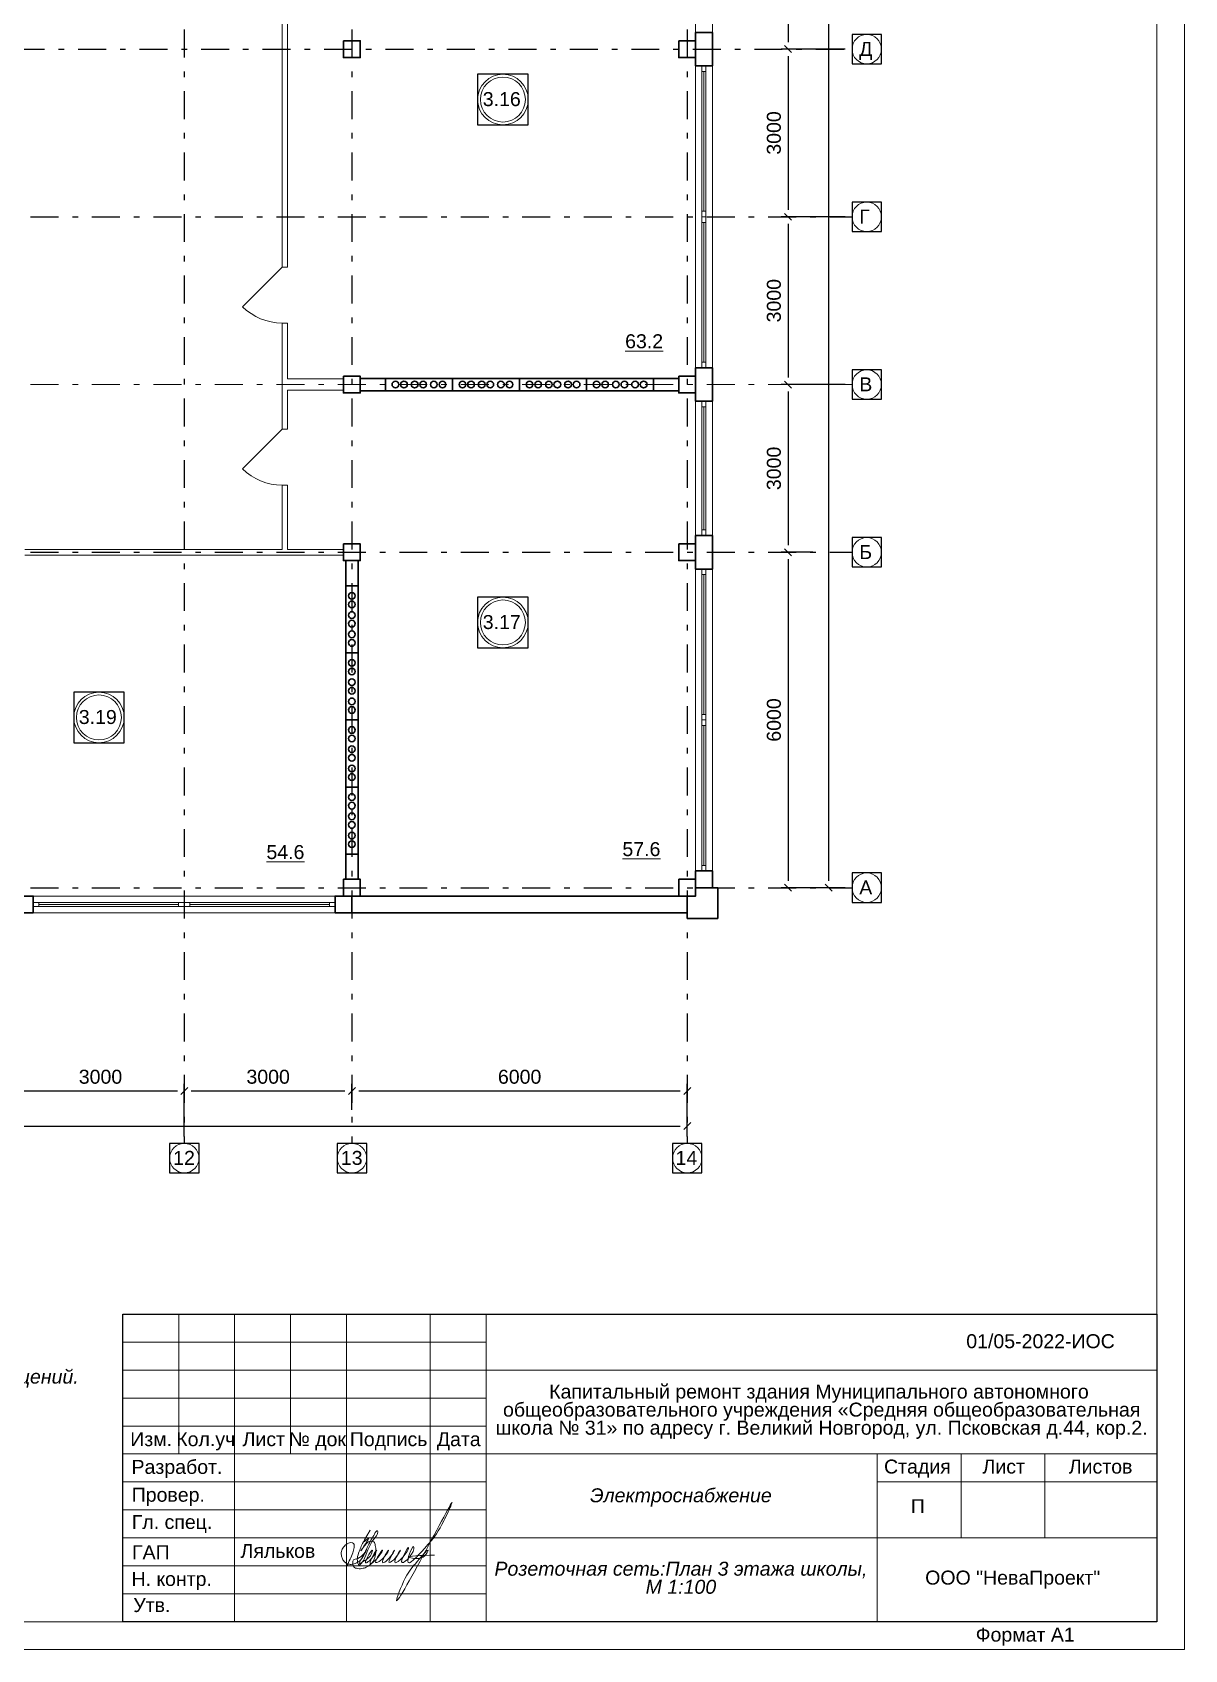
# Model space of a CAD drawing. Header units: metres. Extents: x -5 to 574, y -5 to 79.
# Drawn here: x 547.98 to 568.6, y 0 to 28.93 of the extents above; entities that cross this region are included whole.
import ezdxf
from ezdxf.enums import TextEntityAlignment as Align

# ---------------------------------------------------------------- set-up
doc = ezdxf.new("R2010")
doc.units = ezdxf.units.M
doc.header["$MEASUREMENT"] = 0
doc.linetypes.add('( Dashdot )', pattern=[1.001, 0.5, -0.25, 0.001, -0.25])
doc.linetypes.add('DGN Style 3', pattern=[9.681301, 6.915215, -2.766086])
doc.layers.get('DEFPOINTS').update_dxf_attribs({"lineweight": 0})
doc.layers.add('Level 50', color=7, linetype='Continuous', lineweight=0)
doc.layers.add('Level 63', color=7, linetype='Continuous', lineweight=0)
doc.layers.add('YOLO_STAMP', color=1, linetype='Continuous')
doc.layers.add('YOLO_TABLE', color=1, linetype='Continuous')
doc.styles.add('Arial', font='ariali.ttf')
doc.styles.add('GOST 2.304', font='cs_gost2304.shx')
doc.styles.add('Standard_0', font='arial.ttf')
doc.styles.add('Style-Arial', font='arial.ttf')
doc.dimstyles.get("Standard").update_dxf_attribs({"dimtxt": 0.00018, "dimasz": 0.00018, "dimexe": 0.0002, "dimexo": 0.0625, "dimgap": 9e-05, "dimtad": 0, "dimtih": 1, "dimtoh": 1, "dimdec": 4, "dimlfac": 1000, "dimzin": 0, "dimdsep": 46, "dimtxsty": 'Standard_0', "dimcen": 9e-05, "dimadec": 0, "dimazin": 0, "dimtfac": 1, "dimtdec": 4, "dimtofl": 0, "dimtmove": 0, "dimatfit": 0, "dimfxl": 0.01, "dimfxlon": 1, "dimtolj": 1, "dimtzin": 0, "dimarcsym": 0})

# ---------------------------------------------------------------- blocks, each defined once
blk = doc.blocks.new('_Oblique-1')
at = {"color": 0, "linetype": 'ByBlock', "lineweight": -2}
blk.add_line((0.5, 0.5), (-0.5, -0.5), dxfattribs=at)
blk = doc.blocks.new('*D279')
at = {"color": 0, "linetype": 'Continuous', "lineweight": -2, "transparency": 16777216}
for p, q in [((493.703, 9.181), (493.703, 9.491)), ((493.828, 9.366), (559.578, 9.366)), ((559.703, 9.181), (559.703, 9.491))]:
    blk.add_line(p, q, dxfattribs=at)
at = {"layer": 'DEFPOINTS', "color": 0, "linetype": 'Continuous', "lineweight": 0, "transparency": 16777216}
for p in [(559.703, 9.366), (493.703, 9.056), (559.703, 9.056)]:
    blk.add_point(p, dxfattribs=at)
at = {"color": 0, "linetype": 'Continuous', "lineweight": -2, "transparency": 16777216, "xscale": 0.125, "yscale": 0.125, "zscale": 0.125, "rotation": 180}
blk.add_blockref('_Oblique-1', (493.703, 9.366), dxfattribs=at)
at = {"color": 0, "linetype": 'Continuous', "lineweight": -2, "transparency": 16777216, "xscale": 0.125, "yscale": 0.125, "zscale": 0.125}
blk.add_blockref('_Oblique-1', (559.703, 9.366), dxfattribs=at)
at = {"color": 0, "linetype": 'Continuous', "lineweight": 0, "transparency": 16777216, "insert": (526.703, 9.619), "char_height": 0.25, "attachment_point": 5, "style": 'Style-Arial'}
blk.add_mtext('\\A1;66000', dxfattribs=at)
blk = doc.blocks.new('*D276')
at = {"color": 0, "linetype": 'Continuous', "lineweight": -2, "transparency": 16777216}
for p, q in [((562.526, 55.629), (562.108, 55.629)), ((562.233, 13.754), (562.233, 55.504)), ((562.526, 13.629), (562.108, 13.629))]:
    blk.add_line(p, q, dxfattribs=at)
at = {"layer": 'DEFPOINTS', "color": 0, "linetype": 'Continuous', "lineweight": 0, "transparency": 16777216}
for p in [(562.233, 55.629), (562.651, 55.629), (562.651, 13.629)]:
    blk.add_point(p, dxfattribs=at)
at = {"color": 0, "linetype": 'Continuous', "lineweight": -2, "transparency": 16777216, "xscale": 0.125, "yscale": 0.125, "zscale": 0.125}
for p, rotation in [((562.233, 55.629), 90), ((562.233, 13.629), 270)]:
    blk.add_blockref('_Oblique-1', p, dxfattribs=dict(at, rotation=rotation))
at = {"color": 0, "linetype": 'Continuous', "lineweight": 0, "transparency": 16777216, "insert": (561.98, 34.629), "char_height": 0.25, "attachment_point": 5, "rotation": 90, "style": 'Style-Arial'}
blk.add_mtext('\\A1;42000', dxfattribs=at)
blk = doc.blocks.new('*U29')
at = {"color": 7, "linetype": 'Continuous', "lineweight": 0, "flags": 128}
blk.add_lwpolyline([(42.05, 29.7), (42.05, -29.7), (-42.05, -29.7), (-42.05, 29.7), (42.05, 29.7)], close=True, dxfattribs=at)
at = {"layer": 'Level 50', "color": 7, "linetype": 'Continuous', "lineweight": 13}
for p, q in [((41.55, 29.2), (41.55, -29.2)), ((41.55, -29.2), (-41.25, -29.2))]:
    blk.add_line(p, q, dxfattribs=at)
at = {"layer": 'Level 63', "color": 7, "linetype": 'Continuous', "lineweight": 13}
for p, q in [((23.05, -23.7), (41.55, -23.7)), ((23.05, -23.7), (23.05, -29.2)), ((24.05, -23.7), (24.05, -26.2)), ((25.05, -23.7), (25.05, -29.2)), ((26.05, -23.7), (26.05, -26.2)), ((27.05, -23.7), (27.05, -29.2)), ((28.55, -23.7), (28.55, -29.2)), ((29.55, -23.7), (29.55, -29.2)), ((29.55, -24.7), (41.55, -24.7)), ((23.05, -25.7), (29.55, -25.7)), ((23.05, -26.2), (29.55, -26.2)), ((29.55, -26.2), (41.55, -26.2)), ((36.55, -26.7), (41.55, -26.7)), ((29.55, -27.7), (41.55, -27.7))]:
    blk.add_line(p, q, dxfattribs=at)
at = {"layer": 'Level 63', "color": 7, "linetype": 'Continuous', "lineweight": 0}
for p, q in [((23.05, -24.2), (29.55, -24.2)), ((23.05, -24.7), (29.55, -24.7)), ((23.05, -25.2), (29.55, -25.2)), ((23.05, -26.7), (29.55, -26.7)), ((23.05, -27.2), (29.55, -27.2)), ((23.05, -27.7), (29.55, -27.7)), ((23.05, -28.2), (29.55, -28.2)), ((23.05, -28.7), (29.55, -28.7))]:
    blk.add_line(p, q, dxfattribs=at)
at = {"layer": 'Level 63', "color": 7, "linetype": 'Continuous', "lineweight": 13, "flags": 128}
for points in [[(36.55, -26.2), (36.55, -29.2)], [(38.05, -26.2), (38.05, -27.7)], [(39.55, -26.2), (39.55, -27.7)]]:
    blk.add_lwpolyline(points, dxfattribs=at)
at = {"layer": 'Level 63', "color": 7, "linetype": 'Continuous', "lineweight": 0, "style": 'Style-Arial'}
for s, p in [('Изм.', (23.557, -25.935)), ('Кол.уч', (24.534, -25.935)), ('Лист', (25.573, -25.935)), ('№ док', (26.532, -25.935)), ('Подпись', (27.806, -25.935)), ('Дата', (29.061, -25.935)), ('Разработ.', (24.019, -26.431)), ('Стадия', (37.268, -26.425)), ('Лист', (38.813, -26.425)), ('Листов', (40.546, -26.425)), ('Провер.', (23.864, -26.929)), ('Гл. спец.', (23.931, -27.416)), ('ГАП', (23.551, -27.957)), ('Н. контр.', (23.925, -28.435)), ('ООО "НеваПроект"', (38.973, -28.411)), ('Утв.', (23.57, -28.902)), ('Формат А1', (39.197, -29.431))]:
    blk.add_text(s, height=0.25, dxfattribs=at).set_placement(p, align=Align.MIDDLE_CENTER)
blk = doc.blocks.new('*D500')
at = {"color": 0, "linetype": 'Continuous', "lineweight": -2, "transparency": 16777216}
for p, q in [((562.526, 34.629), (561.38, 34.629)), ((561.505, 34.504), (561.505, 28.754)), ((562.526, 28.629), (561.38, 28.629))]:
    blk.add_line(p, q, dxfattribs=at)
at = {"layer": 'DEFPOINTS', "color": 0, "linetype": 'Continuous', "lineweight": 0, "transparency": 16777216}
for p in [(562.651, 34.629), (561.505, 28.629), (562.651, 28.629)]:
    blk.add_point(p, dxfattribs=at)
at = {"color": 0, "linetype": 'Continuous', "lineweight": -2, "transparency": 16777216, "xscale": 0.125, "yscale": 0.125, "zscale": 0.125}
for p, rotation in [((561.505, 34.629), 90), ((561.505, 28.629), 270)]:
    blk.add_blockref('_Oblique-1', p, dxfattribs=dict(at, rotation=rotation))
at = {"color": 0, "linetype": 'Continuous', "lineweight": 0, "transparency": 16777216, "insert": (561.253, 31.629), "char_height": 0.25, "attachment_point": 5, "rotation": 90, "style": 'Style-Arial'}
blk.add_mtext('\\A1;6000', dxfattribs=at)
blk = doc.blocks.new('*D501')
at = {"color": 0, "linetype": 'Continuous', "lineweight": -2, "transparency": 16777216}
for p, q in [((562.526, 28.629), (561.38, 28.629)), ((561.505, 28.504), (561.505, 25.754)), ((562.526, 25.629), (561.38, 25.629))]:
    blk.add_line(p, q, dxfattribs=at)
at = {"layer": 'DEFPOINTS', "color": 0, "linetype": 'Continuous', "lineweight": 0, "transparency": 16777216}
for p in [(562.651, 28.629), (561.505, 25.629), (562.651, 25.629)]:
    blk.add_point(p, dxfattribs=at)
at = {"color": 0, "linetype": 'Continuous', "lineweight": -2, "transparency": 16777216, "xscale": 0.125, "yscale": 0.125, "zscale": 0.125}
for p, rotation in [((561.505, 28.629), 90), ((561.505, 25.629), 270)]:
    blk.add_blockref('_Oblique-1', p, dxfattribs=dict(at, rotation=rotation))
at = {"color": 0, "linetype": 'Continuous', "lineweight": 0, "transparency": 16777216, "insert": (561.253, 27.129), "char_height": 0.25, "attachment_point": 5, "rotation": 90, "style": 'Style-Arial'}
blk.add_mtext('\\A1;3000', dxfattribs=at)
blk = doc.blocks.new('*D502')
at = {"color": 0, "linetype": 'Continuous', "lineweight": -2, "transparency": 16777216}
for p, q in [((562.526, 25.629), (561.38, 25.629)), ((561.505, 25.504), (561.505, 22.754)), ((562.526, 22.629), (561.38, 22.629))]:
    blk.add_line(p, q, dxfattribs=at)
at = {"layer": 'DEFPOINTS', "color": 0, "linetype": 'Continuous', "lineweight": 0, "transparency": 16777216}
for p in [(562.651, 25.629), (561.505, 22.629), (562.651, 22.629)]:
    blk.add_point(p, dxfattribs=at)
at = {"color": 0, "linetype": 'Continuous', "lineweight": -2, "transparency": 16777216, "xscale": 0.125, "yscale": 0.125, "zscale": 0.125}
for p, rotation in [((561.505, 25.629), 90), ((561.505, 22.629), 270)]:
    blk.add_blockref('_Oblique-1', p, dxfattribs=dict(at, rotation=rotation))
at = {"color": 0, "linetype": 'Continuous', "lineweight": 0, "transparency": 16777216, "insert": (561.253, 24.129), "char_height": 0.25, "attachment_point": 5, "rotation": 90, "style": 'Style-Arial'}
blk.add_mtext('\\A1;3000', dxfattribs=at)
blk = doc.blocks.new('*D512')
at = {"color": 0, "linetype": 'Continuous', "lineweight": -2, "transparency": 16777216}
for p, q in [((562.526, 22.629), (561.38, 22.629)), ((561.505, 22.504), (561.505, 19.754)), ((561.947, 19.629), (561.38, 19.629))]:
    blk.add_line(p, q, dxfattribs=at)
at = {"layer": 'DEFPOINTS', "color": 0, "linetype": 'Continuous', "lineweight": 0, "transparency": 16777216}
for p in [(562.651, 22.629), (561.505, 19.629), (562.072, 19.629)]:
    blk.add_point(p, dxfattribs=at)
at = {"color": 0, "linetype": 'Continuous', "lineweight": -2, "transparency": 16777216, "xscale": 0.125, "yscale": 0.125, "zscale": 0.125}
for p, rotation in [((561.505, 22.629), 90), ((561.505, 19.629), 270)]:
    blk.add_blockref('_Oblique-1', p, dxfattribs=dict(at, rotation=rotation))
at = {"color": 0, "linetype": 'Continuous', "lineweight": 0, "transparency": 16777216, "insert": (561.253, 21.129), "char_height": 0.25, "attachment_point": 5, "rotation": 90, "style": 'Style-Arial'}
blk.add_mtext('\\A1;3000', dxfattribs=at)
blk = doc.blocks.new('*D513')
at = {"color": 0, "linetype": 'Continuous', "lineweight": -2, "transparency": 16777216}
for p, q in [((561.947, 19.629), (561.38, 19.629)), ((561.505, 19.504), (561.505, 13.754)), ((562.526, 13.629), (561.38, 13.629))]:
    blk.add_line(p, q, dxfattribs=at)
at = {"layer": 'DEFPOINTS', "color": 0, "linetype": 'Continuous', "lineweight": 0, "transparency": 16777216}
for p in [(562.072, 19.629), (561.505, 13.629), (562.651, 13.629)]:
    blk.add_point(p, dxfattribs=at)
at = {"color": 0, "linetype": 'Continuous', "lineweight": -2, "transparency": 16777216, "xscale": 0.125, "yscale": 0.125, "zscale": 0.125}
for p, rotation in [((561.505, 19.629), 90), ((561.505, 13.629), 270)]:
    blk.add_blockref('_Oblique-1', p, dxfattribs=dict(at, rotation=rotation))
at = {"color": 0, "linetype": 'Continuous', "lineweight": 0, "transparency": 16777216, "insert": (561.253, 16.629), "char_height": 0.25, "attachment_point": 5, "rotation": 90, "style": 'Style-Arial'}
blk.add_mtext('\\A1;6000', dxfattribs=at)
blk = doc.blocks.new('*D523')
at = {"color": 0, "linetype": 'Continuous', "lineweight": -2, "transparency": 16777216}
for p, q in [((547.703, 9.181), (547.703, 10.119)), ((547.828, 9.994), (550.578, 9.994)), ((550.703, 9.181), (550.703, 10.119))]:
    blk.add_line(p, q, dxfattribs=at)
at = {"layer": 'DEFPOINTS', "color": 0, "linetype": 'Continuous', "lineweight": 0, "transparency": 16777216}
for p in [(550.703, 9.994), (547.703, 9.056), (550.703, 9.056)]:
    blk.add_point(p, dxfattribs=at)
at = {"color": 0, "linetype": 'Continuous', "lineweight": -2, "transparency": 16777216, "xscale": 0.125, "yscale": 0.125, "zscale": 0.125, "rotation": 180}
blk.add_blockref('_Oblique-1', (547.703, 9.994), dxfattribs=at)
at = {"color": 0, "linetype": 'Continuous', "lineweight": -2, "transparency": 16777216, "xscale": 0.125, "yscale": 0.125, "zscale": 0.125}
blk.add_blockref('_Oblique-1', (550.703, 9.994), dxfattribs=at)
at = {"color": 0, "linetype": 'Continuous', "lineweight": 0, "transparency": 16777216, "insert": (549.203, 10.246), "char_height": 0.25, "attachment_point": 5, "style": 'Style-Arial'}
blk.add_mtext('\\A1;3000', dxfattribs=at)
blk = doc.blocks.new('*D524')
at = {"color": 0, "linetype": 'Continuous', "lineweight": -2, "transparency": 16777216}
for p, q in [((550.703, 9.181), (550.703, 10.119)), ((550.828, 9.994), (553.578, 9.994)), ((553.703, 9.656), (553.703, 10.119))]:
    blk.add_line(p, q, dxfattribs=at)
at = {"layer": 'DEFPOINTS', "color": 0, "linetype": 'Continuous', "lineweight": 0, "transparency": 16777216}
for p in [(553.703, 9.994), (553.703, 9.531), (550.703, 9.056)]:
    blk.add_point(p, dxfattribs=at)
at = {"color": 0, "linetype": 'Continuous', "lineweight": -2, "transparency": 16777216, "xscale": 0.125, "yscale": 0.125, "zscale": 0.125, "rotation": 180}
blk.add_blockref('_Oblique-1', (550.703, 9.994), dxfattribs=at)
at = {"color": 0, "linetype": 'Continuous', "lineweight": -2, "transparency": 16777216, "xscale": 0.125, "yscale": 0.125, "zscale": 0.125}
blk.add_blockref('_Oblique-1', (553.703, 9.994), dxfattribs=at)
at = {"color": 0, "linetype": 'Continuous', "lineweight": 0, "transparency": 16777216, "insert": (552.203, 10.246), "char_height": 0.25, "attachment_point": 5, "style": 'Style-Arial'}
blk.add_mtext('\\A1;3000', dxfattribs=at)
blk = doc.blocks.new('*D525')
at = {"color": 0, "linetype": 'Continuous', "lineweight": -2, "transparency": 16777216}
for p, q in [((553.703, 9.656), (553.703, 10.119)), ((553.828, 9.994), (559.578, 9.994)), ((559.703, 9.181), (559.703, 10.119))]:
    blk.add_line(p, q, dxfattribs=at)
at = {"layer": 'DEFPOINTS', "color": 0, "linetype": 'Continuous', "lineweight": 0, "transparency": 16777216}
for p in [(559.703, 9.994), (553.703, 9.531), (559.703, 9.056)]:
    blk.add_point(p, dxfattribs=at)
at = {"color": 0, "linetype": 'Continuous', "lineweight": -2, "transparency": 16777216, "xscale": 0.125, "yscale": 0.125, "zscale": 0.125, "rotation": 180}
blk.add_blockref('_Oblique-1', (553.703, 9.994), dxfattribs=at)
at = {"color": 0, "linetype": 'Continuous', "lineweight": -2, "transparency": 16777216, "xscale": 0.125, "yscale": 0.125, "zscale": 0.125}
blk.add_blockref('_Oblique-1', (559.703, 9.994), dxfattribs=at)
at = {"color": 0, "linetype": 'Continuous', "lineweight": 0, "transparency": 16777216, "insert": (556.703, 10.246), "char_height": 0.25, "attachment_point": 5, "style": 'Style-Arial'}
blk.add_mtext('\\A1;6000', dxfattribs=at)

msp = doc.modelspace()

# ---------------------------------------------------------------- linework, layer by layer
at = {"color": 1, "linetype": '( Dashdot )'}
for p, q in [((550.70251658, 57.57893372), (550.70251658, 9.05551876)), ((553.70251658, 57.57893372), (553.70251658, 9.05551876)), ((559.70251658, 57.57893372), (559.70251658, 9.05551876)), ((547.70251658, 28.62893372), (562.65092866, 28.62893372)), ((490.75092866, 25.62893372), (562.65092866, 25.62893372)), ((490.75092866, 19.62893372), (562.65092866, 19.62893372)), ((490.75092866, 13.62893372), (562.65092866, 13.62893372))]:
    msp.add_line(p, q, dxfattribs=at)
at = {"color": 7, "linetype": 'Continuous', "lineweight": 13}
for p, q in [((552.45092866, 32.72893372), (552.45092866, 24.72893372)), ((552.55092866, 31.52893372), (552.55092866, 24.72893372)), ((552.55092866, 24.72893372), (552.45092866, 24.72893372)), ((552.55092866, 23.72893372), (552.45092866, 23.72893372)), ((552.45092866, 23.72893372), (552.45092866, 21.82893372)), ((552.55092866, 23.72893372), (552.55092866, 22.72893372)), ((552.55092866, 22.52893372), (552.55092866, 21.82893372)), ((552.55092866, 21.82893372), (552.45092866, 21.82893372)), ((552.55092866, 20.82893372), (552.45092866, 20.82893372)), ((552.45092866, 20.82893372), (552.45092866, 19.67893372)), ((552.55092866, 20.82893372), (552.55092866, 19.67893372))]:
    msp.add_line(p, q, dxfattribs=at)
at = {"color": 7, "linetype": 'Continuous', "lineweight": 0, "extrusion": (0, 0, -1)}
for p, q in [((560.00092866, 28.22893372), (560.00092866, 25.72893372)), ((560.00092866, 25.52893372), (559.99873415, 23.02896444)), ((560.00092866, 22.22893372), (560.00092866, 20.02893372)), ((560.00092866, 19.22893372), (560.00092866, 16.72893372)), ((560.00092866, 16.52893372), (559.99873415, 14.02896444))]:
    msp.add_line(p, q, dxfattribs=at)
at = {"color": 7, "lineweight": 13}
for p, q in [((552.45092866, 24.72893372), (551.74382188, 24.02182694)), ((552.45092866, 21.82893372), (551.74382188, 21.12182694))]:
    msp.add_line(p, q, dxfattribs=at)
at = {"color": 1, "linetype": '( Dashdot )', "lineweight": 0}
msp.add_line((490.75092866, 22.62893372), (562.65092866, 22.62893372), dxfattribs=at)
at = {"color": 7, "linetype": 'Continuous', "lineweight": 30}
for p, q in [((560.15092866, 13.62893372), (560.25092866, 13.62893372)), ((560.25092866, 13.62893372), (560.25092866, 13.07893372)), ((559.70092866, 13.17893372), (559.70092866, 13.07893372)), ((559.70092866, 13.07893372), (560.25092866, 13.07893372))]:
    msp.add_line(p, q, dxfattribs=at)
at = {"color": 7, "linetype": 'Continuous', "lineweight": 0}
for p, q in [((550.60092866, 13.32893372), (548.10095938, 13.32673921)), ((553.30092866, 13.32893372), (550.80092866, 13.32893372))]:
    msp.add_line(p, q, dxfattribs=at)
at = {"color": 7, "linetype": 'Continuous', "lineweight": 0, "flags": 128}
for points in [[(560.15092866, 28.92893372), (560.15092866, 34.32893372), (559.85092866, 34.32893372), (559.85092866, 28.92893372), (560.15092866, 28.92893372)], [(560.15092866, 22.92893372), (560.15092866, 28.32893372), (559.85092866, 28.32893372), (559.85092866, 22.92893372), (560.15092866, 22.92893372)], [(559.85092866, 22.32893372), (559.85092866, 19.92893372), (560.15092866, 19.92893372), (560.15092866, 22.32893372), (559.85092866, 22.32893372)], [(560.15092866, 13.92893372), (560.15092866, 19.32893372), (559.85092866, 19.32893372), (559.85092866, 13.92893372), (560.15092866, 13.92893372)], [(548.00092866, 13.47893372), (553.40092866, 13.47893372), (553.40092866, 13.17893372), (548.00092866, 13.17893372), (548.00092866, 13.47893372)], [(548.10092866, 13.36173918), (550.60092866, 13.36393372), (550.60099011, 13.29393377), (548.10099011, 13.29173923), (548.10092866, 13.36173918)], [(550.80092866, 13.36393372), (553.30092866, 13.36393372), (553.30092866, 13.29393372), (550.80092866, 13.29393372), (550.80092866, 13.36393372)]]:
    msp.add_lwpolyline(points, close=True, dxfattribs=at)
at = {"color": 7, "linetype": 'Continuous', "lineweight": 30, "flags": 128}
for points in [[(553.55092866, 28.77893372), (553.55092866, 28.47893372), (553.85092866, 28.47893372), (553.85092866, 28.77893372), (553.55092866, 28.77893372)], [(559.55092866, 28.77893372), (559.55092866, 28.47893372), (559.85092866, 28.47893372), (559.85092866, 28.77893372), (559.55092866, 28.77893372)], [(560.15092866, 28.32893372), (560.15092866, 28.92893372), (559.85092866, 28.92893372), (559.85092866, 28.32893372), (560.15092866, 28.32893372)], [(560.15092866, 22.32893372), (560.15092866, 22.92893372), (559.85092866, 22.92893372), (559.85092866, 22.32893372), (560.15092866, 22.32893372)], [(553.55092866, 22.77893372), (553.55092866, 22.47893372), (553.85092866, 22.47893372), (553.85092866, 22.77893372), (553.55092866, 22.77893372)], [(554.30092866, 22.51893372), (554.30092866, 22.73893372), (553.85092866, 22.73893372), (553.85092866, 22.51893372), (554.30092866, 22.51893372)], [(555.50092866, 22.51893372), (554.30092866, 22.51893372), (554.30092866, 22.73893372), (555.50092866, 22.73893372), (555.50092866, 22.51893372)], [(556.70092866, 22.51893372), (555.50092866, 22.51893372), (555.50092866, 22.73893372), (556.70092866, 22.73893372), (556.70092866, 22.51893372)], [(557.90092866, 22.51893372), (556.70092866, 22.51893372), (556.70092866, 22.73893372), (557.90092866, 22.73893372), (557.90092866, 22.51893372)], [(559.10092866, 22.51893372), (557.90092866, 22.51893372), (557.90092866, 22.73893372), (559.10092866, 22.73893372), (559.10092866, 22.51893372)], [(559.10092866, 22.51893372), (559.10092866, 22.73893372), (559.55092866, 22.73893372), (559.55092866, 22.51893372), (559.10092866, 22.51893372)], [(559.55092866, 22.77893372), (559.55092866, 22.47893372), (559.85092866, 22.47893372), (559.85092866, 22.77893372), (559.55092866, 22.77893372)], [(553.55092866, 19.77893372), (553.55092866, 19.47893372), (553.85092866, 19.47893372), (553.85092866, 19.77893372), (553.55092866, 19.77893372)], [(559.55092866, 19.77893372), (559.55092866, 19.47893372), (559.85092866, 19.47893372), (559.85092866, 19.77893372), (559.55092866, 19.77893372)], [(560.15092866, 19.32893372), (560.15092866, 19.92893372), (559.85092866, 19.92893372), (559.85092866, 19.32893372), (560.15092866, 19.32893372)], [(553.59092866, 19.02893372), (553.81092866, 19.02893372), (553.81092866, 19.47893372), (553.59092866, 19.47893372), (553.59092866, 19.02893372)], [(553.59092866, 17.82893372), (553.59092866, 19.02893372), (553.81092866, 19.02893372), (553.81092866, 17.82893372), (553.59092866, 17.82893372)], [(553.59092866, 16.62893372), (553.59092866, 17.82893372), (553.81092866, 17.82893372), (553.81092866, 16.62893372), (553.59092866, 16.62893372)], [(553.59092866, 15.42893372), (553.59092866, 16.62893372), (553.81092866, 16.62893372), (553.81092866, 15.42893372), (553.59092866, 15.42893372)], [(553.59092866, 14.22893372), (553.59092866, 15.42893372), (553.81092866, 15.42893372), (553.81092866, 14.22893372), (553.59092866, 14.22893372)], [(553.59092866, 14.22893372), (553.81092866, 14.22893372), (553.81092866, 13.77893372), (553.59092866, 13.77893372), (553.59092866, 14.22893372)], [(559.85092866, 13.62893372), (560.15092866, 13.62893372), (560.15092866, 13.92893372), (559.85092866, 13.92893372), (559.85092866, 13.62893372)], [(553.55092866, 13.77893372), (553.55092866, 13.47893372), (553.85092866, 13.47893372), (553.85092866, 13.77893372), (553.55092866, 13.77893372)], [(559.55092866, 13.77893372), (559.55092866, 13.47893372), (559.85092866, 13.47893372), (559.85092866, 13.77893372), (559.55092866, 13.77893372)], [(548.00092866, 13.17893372), (547.40092866, 13.17893372), (547.40092866, 13.47893372), (548.00092866, 13.47893372), (548.00092866, 13.17893372)], [(553.40092866, 13.17893372), (553.70092866, 13.17893372), (553.70092866, 13.47893372), (553.40092866, 13.47893372), (553.40092866, 13.17893372)], [(559.70092866, 13.47893372), (553.70092866, 13.47893372), (553.70092866, 13.17893372), (559.70092866, 13.17893372), (559.70092866, 13.47893372)]]:
    msp.add_lwpolyline(points, close=True, dxfattribs=at)
at = {"color": 7, "linetype": 'Continuous', "lineweight": 13, "extrusion": (0, 0, -1), "flags": 128}
for points in [[(-560.03592866, 28.22893372), (-560.03592866, 28.32893372), (-559.96592866, 28.32893372), (-559.96592866, 28.22893372), (-560.03592866, 28.22893372)], [(-560.03592866, 25.62893372), (-560.03592866, 25.72893372), (-559.96592866, 25.72893372), (-559.96592866, 25.62893372), (-560.03592866, 25.62893372)], [(-560.03592866, 25.52893372), (-560.03592866, 25.62893372), (-559.96592866, 25.62893372), (-559.96592866, 25.52893372), (-560.03592866, 25.52893372)], [(-560.03373412, 22.92893372), (-560.03373412, 23.02893372), (-559.96373412, 23.02893372), (-559.96373412, 22.92893372), (-560.03373412, 22.92893372)], [(-560.03592866, 22.22893372), (-560.03592866, 22.32893372), (-559.96592866, 22.32893372), (-559.96592866, 22.22893372), (-560.03592866, 22.22893372)], [(-560.03592866, 19.92893372), (-560.03592866, 20.02893372), (-559.96592866, 20.02893372), (-559.96592866, 19.92893372), (-560.03592866, 19.92893372)], [(-560.03592866, 19.22893372), (-560.03592866, 19.32893372), (-559.96592866, 19.32893372), (-559.96592866, 19.22893372), (-560.03592866, 19.22893372)], [(-560.03592866, 16.62893372), (-560.03592866, 16.72893372), (-559.96592866, 16.72893372), (-559.96592866, 16.62893372), (-560.03592866, 16.62893372)], [(-560.03592866, 16.52893372), (-560.03592866, 16.62893372), (-559.96592866, 16.62893372), (-559.96592866, 16.52893372), (-560.03592866, 16.52893372)], [(-560.03373412, 13.92893372), (-560.03373412, 14.02893372), (-559.96373412, 14.02893372), (-559.96373412, 13.92893372), (-560.03373412, 13.92893372)]]:
    msp.add_lwpolyline(points, close=True, dxfattribs=at)
at = {"color": 7, "linetype": 'Continuous', "lineweight": 0, "extrusion": (0, 0, -1), "flags": 128}
for points in [[(-560.03592866, 25.72893372), (-560.03592866, 28.22893372), (-559.96592866, 28.22893372), (-559.96592866, 25.72893372), (-560.03592866, 25.72893372)], [(-560.03373412, 23.02893372), (-560.03592866, 25.52893372), (-559.96592871, 25.52899517), (-559.96373418, 23.02899517), (-560.03373412, 23.02893372)], [(-559.96592866, 22.22893372), (-559.96592866, 20.02893372), (-560.03592866, 20.02893372), (-560.03592866, 22.22893372), (-559.96592866, 22.22893372)], [(-560.03592866, 16.72893372), (-560.03592866, 19.22893372), (-559.96592866, 19.22893372), (-559.96592866, 16.72893372), (-560.03592866, 16.72893372)], [(-560.03373412, 14.02893372), (-560.03592866, 16.52893372), (-559.96592871, 16.52899517), (-559.96373418, 14.02899517), (-560.03373412, 14.02893372)]]:
    msp.add_lwpolyline(points, close=True, dxfattribs=at)
at = {"color": 7, "linetype": 'Continuous', "lineweight": 13, "flags": 128}
for points in [[(552.55092866, 22.72893372), (553.55092866, 22.72893372), (553.55092866, 22.52893372), (552.55092866, 22.52893372)], [(552.45092866, 19.67893372), (547.85092866, 19.67893372)], [(547.85092866, 19.57893372), (553.55092866, 19.57893372), (553.55092866, 19.67893372), (552.55092866, 19.67893372)]]:
    msp.add_lwpolyline(points, dxfattribs=at)
for points in [[(548.00092866, 13.36173918), (548.10092866, 13.36173918), (548.10092866, 13.29173918), (548.00092866, 13.29173918), (548.00092866, 13.36173918)], [(550.60092866, 13.36393372), (550.70092866, 13.36393372), (550.70092866, 13.29393372), (550.60092866, 13.29393372), (550.60092866, 13.36393372)], [(550.70092866, 13.36393372), (550.80092866, 13.36393372), (550.80092866, 13.29393372), (550.70092866, 13.29393372), (550.70092866, 13.36393372)], [(553.30092866, 13.36393372), (553.40092866, 13.36393372), (553.40092866, 13.29393372), (553.30092866, 13.29393372), (553.30092866, 13.36393372)]]:
    msp.add_lwpolyline(points, close=True, dxfattribs=at)
at = {"color": 7, "linetype": 'Continuous', "lineweight": 13}
for centre, radius in [((562.91428411, 28.62893372), 0.26335544), ((556.40387189, 27.72671325), 0.45201344), ((556.40387189, 27.72671325), 0.40201344), ((562.91428411, 25.62893372), 0.26335544), ((562.91428411, 22.62893372), 0.26335544), ((562.91428411, 19.62893372), 0.26335544), ((556.40387189, 18.37338509), 0.45201344), ((556.40387189, 18.37338509), 0.40201344), ((549.17547011, 16.67441825), 0.45201344), ((549.17547011, 16.67441825), 0.40201344), ((562.91428411, 13.62893372), 0.26335544), ((550.70251658, 8.79216332), 0.26335544), ((553.70251658, 8.79216332), 0.26335544), ((559.70251658, 8.79216332), 0.26335544)]:
    msp.add_circle(centre, radius, dxfattribs=at)
at = {"color": 7, "linetype": 'Continuous', "lineweight": 30}
for centre in [(554.47967723, 22.62893372), (554.63326538, 22.62893372), (554.82413458, 22.62893372), (554.97772274, 22.62893372), (555.16859194, 22.62893372), (555.32218009, 22.62893372), (555.67967723, 22.62893372), (555.83326538, 22.62893372), (556.02413458, 22.62893372), (556.17772274, 22.62893372), (556.36859194, 22.62893372), (556.52218009, 22.62893372), (556.87967723, 22.62893372), (557.03326538, 22.62893372), (557.22413458, 22.62893372), (557.37772274, 22.62893372), (557.56859194, 22.62893372), (557.72218009, 22.62893372), (558.07967723, 22.62893372), (558.23326538, 22.62893372), (558.42413458, 22.62893372), (558.57772274, 22.62893372), (558.76859194, 22.62893372), (558.92218009, 22.62893372), (553.70092866, 18.85018515), (553.70092866, 18.69659699), (553.70092866, 18.5057278), (553.70092866, 18.35213964), (553.70092866, 18.16127044), (553.70092866, 18.00768229), (553.70092866, 17.65018515), (553.70092866, 17.49659699), (553.70092866, 17.3057278), (553.70092866, 17.15213964), (553.70092866, 16.96127044), (553.70092866, 16.80768229), (553.70092866, 16.45018515), (553.70092866, 16.29659699), (553.70092866, 16.1057278), (553.70092866, 15.95213964), (553.70092866, 15.76127044), (553.70092866, 15.60768229), (553.70092866, 15.25018515), (553.70092866, 15.09659699), (553.70092866, 14.9057278), (553.70092866, 14.75213964), (553.70092866, 14.56127044), (553.70092866, 14.40768229)]:
    msp.add_circle(centre, 0.06, dxfattribs=at)
at = {"color": 7, "lineweight": 0}
for centre in [(552.45092866, 24.72893372), (552.45092866, 21.82893372)]:
    msp.add_arc(centre, 1, 225, 270, dxfattribs=at)
at = {"color": 5, "linetype": 'Continuous', "lineweight": 0}
msp.add_spline([(553.61304738, 1.4992454), (553.71571278, 1.73406322), (553.74089614, 1.82804878), (553.74089614, 1.88125269), (553.7096688, 1.91248003), (553.66038853, 1.91248003), (553.58304226, 1.86782414), (553.52828974, 1.79803581), (553.51383807, 1.75764748), (553.51383807, 1.68903087), (553.53088556, 1.62540877), (553.57372244, 1.56471113), (553.6229844, 1.53626972), (553.68974702, 1.5251266), (553.75779918, 1.54336112), (553.81627529, 1.56995725), (553.85638233, 1.60095703), (553.9277461, 1.72456271), (553.99394002, 1.86062621), (554.04766549, 1.97105399), (554.10389492, 2.06844622), (554.14110838, 2.12060714), (554.15847244, 2.12525983), (554.16516593, 2.10027938), (554.15415389, 2.05918188), (554.12168105, 2.01434168), (553.93045407, 1.64591106), (553.86968607, 1.5406578), (553.82417176, 1.5143801), (553.81199836, 1.53546504), (553.80634504, 1.55656353), (553.79885292, 1.63203422), (553.83197656, 1.75565336), (553.92681865, 1.96234644), (554.02508081, 2.1325415), (553.92802709, 1.93522868), (553.99116952, 1.99082178), (553.8623973, 1.76778176), (553.96314767, 1.89830592), (554.03731867, 1.94112857), (554.09356452, 1.92605754), (554.12036314, 1.86592899), (554.1282735, 1.76900848), (554.05749438, 1.5461885), (553.96972715, 1.48189971), (553.90516815, 1.45496644), (553.80596316, 1.45121434), (553.73718468, 1.48037544), (553.72466981, 1.50205183), (553.71711352, 1.55266643), (553.73088141, 1.60404892), (553.80659691, 1.6316332), (553.95949928, 1.76860658), (553.84400547, 1.54137809), (553.90346372, 1.57570633), (554.05770105, 1.72994366), (554.06982011, 1.7751726), (553.94465278, 1.55837643), (554.07761811, 1.65936198), (554.1459753, 1.7822717), (554.02862057, 1.54924386), (554.19048762, 1.67684114), (554.24894534, 1.7822717), (554.12573934, 1.56469383), (554.29185024, 1.67070074), (554.3583285, 1.7822717), (554.2485347, 1.56242082), (554.41840732, 1.69891566), (554.46591843, 1.7822717), (554.3643019, 1.56562099), (554.56189344, 1.75766244), (554.56676365, 1.76987816), (554.46829541, 1.57756973), (554.71245391, 1.80453061), (554.71511913, 1.81447734), (554.59103533, 1.57401588), (554.81010567, 1.80462271), (554.81010567, 1.83356778), (554.70089678, 1.58573086), (555.00115162, 1.81058741), (555.34521039, 2.30366463), (555.48016538, 2.594185), (554.50266541, 0.90110538), (554.68577797, 1.33308601), (554.91051307, 1.62367786), (555.06365512, 1.77681991), (555.00803765, 1.68048762), (554.73797236, 1.64811783), (555.1806715, 1.6906818)], degree=3, dxfattribs=at)
at = {"layer": 'YOLO_STAMP'}
msp.add_lwpolyline([(549.60251658, 5.99998996), (568.10251658, 5.99998996), (568.10251658, 0.49998996), (549.60251658, 0.49998996)], close=True, dxfattribs=at)
at = {"layer": 'YOLO_TABLE'}
for points in [[(562.65092866, 28.36557827), (563.17763955, 28.36557827), (563.17763955, 28.89228916), (562.65092866, 28.89228916)], [(555.95185845, 27.27469981), (556.85588533, 27.27469981), (556.85588533, 28.17872669), (555.95185845, 28.17872669)], [(562.65092866, 25.36557827), (563.17763955, 25.36557827), (563.17763955, 25.89228916), (562.65092866, 25.89228916)], [(562.65092866, 22.36557827), (563.17763955, 22.36557827), (563.17763955, 22.89228916), (562.65092866, 22.89228916)], [(562.65092866, 19.36557827), (563.17763955, 19.36557827), (563.17763955, 19.89228916), (562.65092866, 19.89228916)], [(555.95185845, 17.92137165), (556.85588533, 17.92137165), (556.85588533, 18.82539853), (555.95185845, 18.82539853)], [(548.72345667, 16.22240481), (549.62748356, 16.22240481), (549.62748356, 17.12643169), (548.72345667, 17.12643169)], [(562.65092866, 13.36557827), (563.17763955, 13.36557827), (563.17763955, 13.89228916), (562.65092866, 13.89228916)], [(550.43916113, 8.52880787), (550.96587202, 8.52880787), (550.96587202, 9.05551876), (550.43916113, 9.05551876)], [(553.43916113, 8.52880787), (553.96587202, 8.52880787), (553.96587202, 9.05551876), (553.43916113, 9.05551876)], [(559.43916113, 8.52880787), (559.96587202, 8.52880787), (559.96587202, 9.05551876), (559.43916113, 9.05551876)]]:
    msp.add_lwpolyline(points, close=True, dxfattribs=at)

# ---------------------------------------------------------------- block references
at = {"layer": 'Level 50', "color": 7, "linetype": 'Continuous', "lineweight": 13}
msp.add_blockref('*U29', (526.55250463, 29.69999445), dxfattribs=at)

# ---------------------------------------------------------------- texts
at = {"color": 7, "linetype": 'Continuous', "lineweight": 30, "style": 'Style-Arial'}
for s, p in [('Д', (562.7801926, 28.75819635)), ('Г', (562.7801926, 25.75819635)), ('В', (562.7801926, 22.75819635)), ('Б', (562.7801926, 19.75819635)), ('А', (562.7801926, 13.75819635)), ('12', (550.50383198, 8.92142595)), ('13', (553.50383198, 8.92142595)), ('14', (559.49324029, 8.92142595))]:
    msp.add_text(s, height=0.25, dxfattribs=at).set_placement(p, align=Align.TOP_LEFT)
at = {"color": 7, "linetype": 'Continuous', "lineweight": 13, "style": 'Style-Arial'}
for s, p in [('3.16', (556.04319352, 27.85946288)), ('%%u63.2%%U', (558.59034366, 23.52848647)), ('3.17', (556.04319352, 18.50613473)), ('3.19', (548.81479174, 16.80716788)), ('%%u54.6%%U', (552.1722311, 14.39173044)), ('%%u57.6%%U', (558.54179246, 14.44411293))]:
    msp.add_text(s, height=0.25, dxfattribs=at).set_placement(p, align=Align.TOP_LEFT)
at = {"color": 7, "linetype": 'Continuous', "lineweight": 0, "style": 'Style-Arial'}
msp.add_text('01/05-2022-ИОС', height=0.25, dxfattribs=at).set_placement((564.69471183, 5.6423375), align=Align.TOP_LEFT)
at = {"color": 18, "linetype": 'Continuous', "lineweight": 13, "true_color": 0x000000, "style": 'Arial'}
msp.add_text('- Номер помещения по экспликации помещений.', height=0.25, dxfattribs=at).set_placement((544.82524596, 5.00858741), align=Align.TOP_CENTER)
at = {"color": 7, "lineweight": 13, "style": 'Style-Arial'}
msp.add_text('Ляльков', height=0.25, dxfattribs=at).set_placement((551.70908395, 1.89125248), align=Align.TOP_LEFT)
at = {"color": 18, "linetype": 'DGN Style 3', "lineweight": 0, "true_color": 0x000000, "insert": (562.05898209, 4.74239135), "char_height": 0.25, "attachment_point": 2, "line_spacing_factor": 0.776524, "style": 'Style-Arial'}
msp.add_mtext('\\pt0.260417;Капитальный ремонт здания Муниципального автономного\\P общеобразовательного учреждения «Средняя общеобразовательная\\P школа № 31» по адресу г. Великий Новгород, ул. Псковская д.44, кор.2.\\P\\P', dxfattribs=at)
at = {"color": 7, "linetype": 'Continuous', "lineweight": 13, "char_height": 0.25, "width": 6.8082066547, "attachment_point": 2, "line_spacing_factor": 0.776524, "style": 'Arial'}
for s, insert in [('{\\C0;Электроснабжение}', (559.5886306, 2.88591779)), ('{\\C0;Розеточная сеть:План 3 этажа школы, М 1:100}', (559.5886306, 1.57280489))]:
    msp.add_mtext(s, dxfattribs=dict(at, insert=insert))
at = {"color": 7, "linetype": 'Continuous', "lineweight": 0, "insert": (563.82812262, 2.56670306), "char_height": 0.25, "attachment_point": 5, "line_spacing_factor": 0.72, "style": 'GOST 2.304'}
msp.add_mtext('\\fArial|b0|i0|c204204|p39;П', dxfattribs=at)

# ---------------------------------------------------------------- dimensions: what is measured, and where the dimension line sits
at = {"color": 5, "linetype": 'Continuous', "lineweight": 0}
for base, p1, p2, angle, picture, middle in [((562.23275378, 55.62893372), (562.65092866, 13.62893372), (562.65092866, 55.62893372), 90, '*D276', (561.98011054, 34.62893372)), ((561.50535547, 28.62893372), (562.65092866, 34.62893372), (562.65092866, 28.62893372), 270, '*D500', (561.25271223, 31.62893372)), ((561.50535547, 25.62893372), (562.65092866, 28.62893372), (562.65092866, 25.62893372), 270, '*D501', (561.25262696, 27.12893372)), ((561.50535547, 22.62893372), (562.65092866, 25.62893372), (562.65092866, 22.62893372), 270, '*D502', (561.25262696, 24.12893372)), ((561.50535547, 19.62893372), (562.65092866, 22.62893372), (562.07192866, 19.62893372), 270, '*D512', (561.25262696, 21.12893372)), ((561.50535547, 13.62893372), (562.07192866, 19.62893372), (562.65092866, 13.62893372), 270, '*D513', (561.25271223, 16.62893372))]:
    dim = msp.add_linear_dim(base=base, p1=p1, p2=p2, angle=angle, dimstyle='Standard', override={"dimtxt": 0.25, "dimasz": 0.125, "dimexe": 0.125, "dimexo": 0.125, "dimgap": 0.125, "dimtad": 1, "dimtih": 0, "dimtoh": 0, "dimzin": 11, "dimtxsty": 'Style-Arial', "dimblk": '_Oblique-1', "dimfxlon": 0, "dimfrac": 2, "dimtzin": 11}, dxfattribs=at)
    dim.commit()
    dim.dimension.update_dxf_attribs({"geometry": picture, "text_midpoint": middle})
for base, p1, p2, picture, middle in [((550.70251658, 9.99357046), (547.70251658, 9.05551876), (550.70251658, 9.05551876), '*D523', (549.20251658, 10.24629898)), ((553.70251658, 9.99357046), (550.70251658, 9.05551876), (553.70251658, 9.53093372), '*D524', (552.20251658, 10.24629898)), ((559.70251658, 9.99357046), (553.70251658, 9.53093372), (559.70251658, 9.05551876), '*D525', (556.70251658, 10.24621371)), ((559.7025165751, 9.3664462328), (493.7025165751, 9.0555187597), (559.7025165751, 9.0555187597), '*D279', (526.7025165751, 9.6190894798))]:
    dim = msp.add_linear_dim(base=base, p1=p1, p2=p2, dimstyle='Standard', override={"dimtxt": 0.25, "dimasz": 0.125, "dimexe": 0.125, "dimexo": 0.125, "dimgap": 0.125, "dimtad": 1, "dimtih": 0, "dimtoh": 0, "dimzin": 11, "dimtxsty": 'Style-Arial', "dimblk": '_Oblique-1', "dimfxlon": 0, "dimfrac": 2, "dimtzin": 11}, dxfattribs=at)
    dim.commit()
    dim.dimension.update_dxf_attribs({"geometry": picture, "text_midpoint": middle})

doc.saveas('drawing.dxf')
